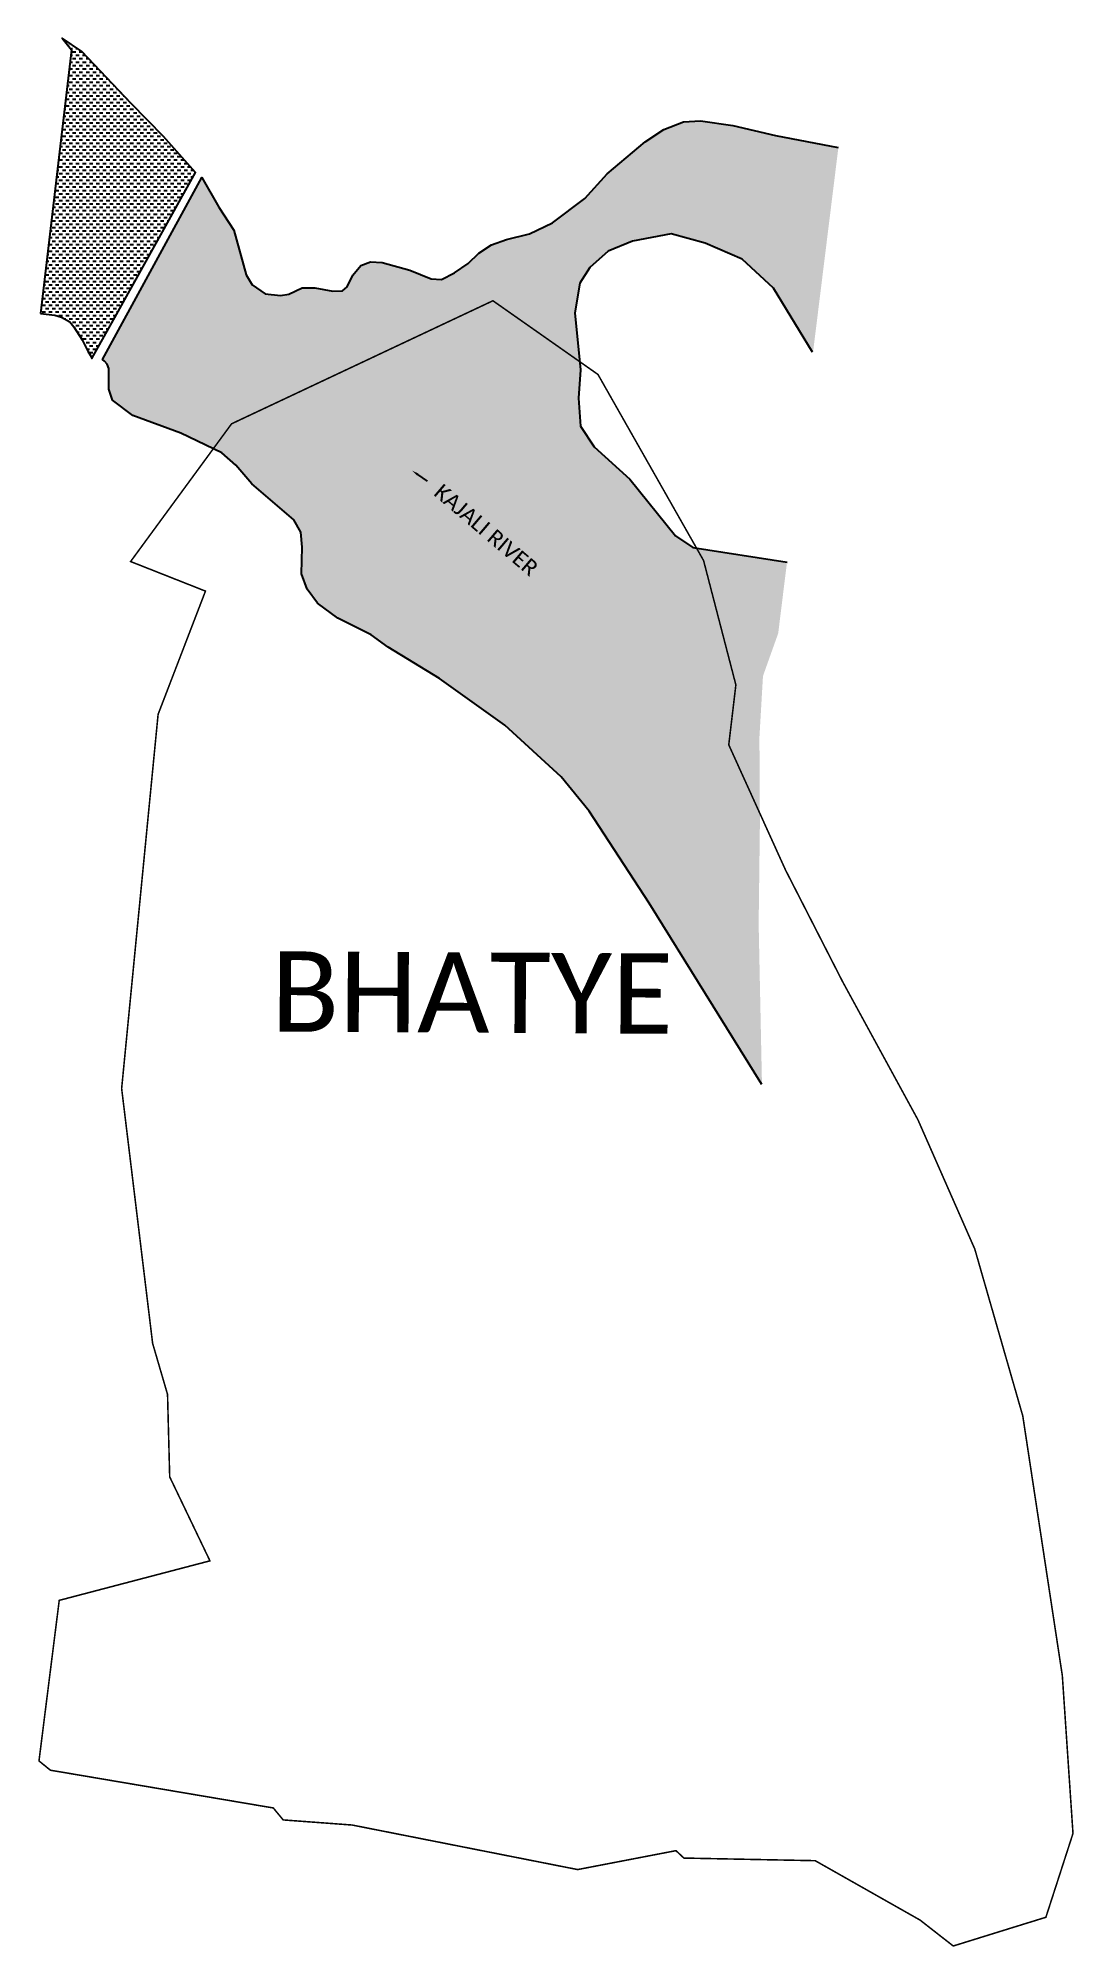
# Model space of a CAD drawing. Header units: metres. Extents: x 318438 to 319779, y 1876232 to 1878704.
import ezdxf

# ---------------------------------------------------------------- set-up
doc = ezdxf.new("R2010")
doc.units = ezdxf.units.M
doc.header["$MEASUREMENT"] = 0
for name, color, linetype in [('ARROW', 7, 'Continuous'), ('BUILDING', 214, 'Continuous'), ('RIVER', 4, 'Continuous'), ('RIVER TEXT', 7, 'Continuous'), ('VILLAGE BOUNDRY', 10, 'Continuous'), ('VILLAGE NAME', 250, 'Continuous')]:
    doc.layers.add(name, color=color, linetype=linetype)
doc.layers.get('BUILDING').off()
doc.styles.get("Standard").update_dxf_attribs({"font": 'simplex.shx'})

# ---------------------------------------------------------------- blocks, each defined once
blk = doc.blocks.new('SHG')
at = {"layer": 'ARROW'}
blk.add_lwpolyline([(318493.9, 1878501.8), (318506.3, 1878493)], dxfattribs=at)
blk.add_solid([(318493, 1878500.5), (318486.2, 1878507.3), (318494.8, 1878503.1)], dxfattribs=at)

msp = doc.modelspace()

# ---------------------------------------------------------------- hatches: boundary and pattern name
at = {"layer": 'RIVER'}
h = msp.add_hatch(dxfattribs=at)
h.set_pattern_fill('DASH', color=256, scale=35)
h.paths.add_polyline_path([(318641.8, 1878530.2), (318600.3, 1878576.8), (318558.5, 1878619.4), (318494.7, 1878686.6), (318472.5, 1878701.7), (318482, 1878689.7), (318464.8, 1878550.3), (318441, 1878347.2), (318459.6, 1878345.3), (318468.2, 1878342.8), (318479.2, 1878336.4), (318484.3, 1878330.3), (318494.8, 1878313.3), (318502.5, 1878298.6), (318505.7, 1878293.1), (318507.7, 1878289.3), (318539.5, 1878346)])
h = msp.add_hatch(dxfattribs=at)
h.set_pattern_fill('DASH', color=256, scale=35)
h.paths.add_polyline_path([(319140.1, 1878274.6), (319132.9, 1878348.1), (319139.1, 1878386.6), (319152.2, 1878407), (319175.7, 1878428.1), (319207.2, 1878441.2), (319257.3, 1878450.5), (319301.5, 1878438.5), (319349.3, 1878417.8), (319390.1, 1878380.1), (319441, 1878296.4), (319473.9, 1878562.3), (319392.6, 1878577.9), (319337.4, 1878591.1), (319295.5, 1878597.1), (319273.3, 1878595.6), (319248, 1878585.8), (319224, 1878569.8), (319174.7, 1878528.3), (319145.7, 1878496.5), (319103.8, 1878464.8), (319074.1, 1878450.4), (319044.1, 1878443.1), (319025, 1878436.3), (319008.5, 1878425.7), (318994.8, 1878412.2), (318976.8, 1878399.9), (318960.1, 1878391.6), (318946.9, 1878392.4), (318919, 1878403.7), (318883.3, 1878413.6), (318868.2, 1878414.3), (318855.9, 1878409.6), (318845.5, 1878397.1), (318838, 1878381.8), (318831.8, 1878376.8), (318819.3, 1878376.3), (318796.2, 1878380.6), (318779.7, 1878380.6), (318762.7, 1878372.6), (318751.8, 1878370.7), (318732, 1878373), (318715, 1878384.4), (318707.1, 1878397.5), (318691.5, 1878455.3), (318671.8, 1878485.2), (318650, 1878523.7), (318521.4, 1878287.8), (318524, 1878285.7), (318527.3, 1878281.9), (318529.4, 1878276.1), (318529.6, 1878249.4), (318534.3, 1878235.3), (318560.6, 1878215.4), (318622.6, 1878192.4), (318675.8, 1878166.7), (318693.8, 1878151.1), (318714.6, 1878126.9), (318769, 1878080), (318778.1, 1878064.1), (318779.8, 1878044.7), (318779.1, 1878010.2), (318786.3, 1877990.4), (318799.5, 1877972), (318825.8, 1877952.6), (318869.2, 1877931.1), (318891.1, 1877915.4), (318957.7, 1877874.5), (319042, 1877814), (319114.9, 1877747.2), (319151.3, 1877702.7), (319229, 1877583.6), (319375, 1877348.8), (319370.7, 1877556.6), (319372.3, 1877685.3), (319371.7, 1877798.6), (319376.3, 1877877.8), (319396, 1877933.1), (319407.4, 1878025.4), (319285.7, 1878044.3), (319262.9, 1878059.6), (319204.1, 1878132.9), (319157.9, 1878174.5), (319140.2, 1878201.4), (319137.5, 1878237.6)])
h.paths.add_polyline_path([(318935.1, 1878107), (319069.6, 1877992.5), (319101, 1878029.4), (318966.5, 1878143.9)], flags=24)

# ---------------------------------------------------------------- linework, layer by layer
at = {"layer": 'RIVER', "color": 4}
msp.add_lwpolyline([(318441, 1878347.2), (318459.6, 1878345.3), (318468.2, 1878342.8), (318479.2, 1878336.4), (318484.3, 1878330.3), (318494.8, 1878313.3), (318502.5, 1878298.6), (318505.7, 1878293.1), (318507.7, 1878289.3), (318539.5, 1878346), (318641.8, 1878530.2), (318600.3, 1878576.8), (318558.5, 1878619.4), (318494.7, 1878686.6), (318469.1, 1878704), (318481, 1878688.7)], close=True, dxfattribs=at)
msp.add_lwpolyline([(319375, 1877348.8), (319229, 1877583.6), (319151.3, 1877702.7), (319114.9, 1877747.2), (319042, 1877814), (318957.7, 1877874.5), (318891.1, 1877915.4), (318869.2, 1877931.1), (318825.8, 1877952.6), (318799.5, 1877972), (318786.3, 1877990.4), (318779.1, 1878010.2), (318779.8, 1878044.7), (318778.1, 1878064.1), (318769, 1878080), (318714.6, 1878126.9), (318693.8, 1878151.1), (318675.8, 1878166.7), (318622.6, 1878192.4), (318560.6, 1878215.4), (318534.3, 1878235.3), (318529.6, 1878249.4), (318529.4, 1878276.1), (318527.3, 1878281.9), (318524, 1878285.7), (318521.4, 1878287.8), (318650, 1878523.7), (318671.8, 1878485.2), (318691.5, 1878455.3), (318707.1, 1878397.5), (318715, 1878384.4), (318732, 1878373), (318751.8, 1878370.7), (318762.7, 1878372.6), (318779.7, 1878380.6), (318796.2, 1878380.6), (318819.3, 1878376.3), (318831.8, 1878376.8), (318838, 1878381.8), (318845.5, 1878397.1), (318855.9, 1878409.6), (318868.2, 1878414.3), (318883.3, 1878413.6), (318919, 1878403.7), (318946.9, 1878392.4), (318960.1, 1878391.6), (318976.8, 1878399.9), (318994.8, 1878412.2), (319008.5, 1878425.7), (319025, 1878436.3), (319044.1, 1878443.1), (319074.1, 1878450.4), (319103.8, 1878464.8), (319145.7, 1878496.5), (319174.7, 1878528.3), (319224, 1878569.8), (319248, 1878585.8), (319273.3, 1878595.6), (319295.5, 1878597.1), (319337.4, 1878591.1), (319392.6, 1878577.9), (319473.7, 1878562.4)], dxfattribs=at)
at = {"layer": 'RIVER', "flags": 128}
msp.add_lwpolyline([(319440.4, 1878297.3), (319390.1, 1878380.1), (319349.3, 1878417.8), (319301.5, 1878438.5), (319257.3, 1878450.5), (319207.2, 1878441.2), (319175.7, 1878428.1), (319152.2, 1878407), (319139.1, 1878386.6), (319132.9, 1878348.1), (319140.1, 1878274.6), (319137.5, 1878237.6), (319140.2, 1878201.4), (319157.9, 1878174.5), (319204.1, 1878132.9), (319262.9, 1878059.6), (319285.7, 1878044.3), (319407.4, 1878025.4)], dxfattribs=at)
at = {"layer": 'VILLAGE BOUNDRY', "color": 3, "const_width": 2}
msp.add_lwpolyline([(319777.6, 1876378.6), (319742.5, 1876270), (319691.8, 1876254.3), (319622.6, 1876232.8), (319579.6, 1876266.4), (319443.9, 1876343.3), (319273.9, 1876346.7), (319263.7, 1876356.3), (319136.4, 1876331.8), (318844.4, 1876389.5), (318755.2, 1876396.1), (318742.4, 1876411.6), (318453.9, 1876460.5), (318439.1, 1876472.5), (318465.3, 1876680.5), (318660.4, 1876731.7), (318608.3, 1876840.5), (318605.5, 1876947.3), (318586.2, 1877013.4), (318546.1, 1877343.5), (318593.3, 1877828.2), (318654.6, 1877987.8), (318557.7, 1878026.1), (318688.4, 1878204.5), (319026.7, 1878363.9), (319162.7, 1878268.4), (319299.4, 1878027.4), (319341.2, 1877866.3), (319332, 1877788.7), (319405.5, 1877626.5), (319478.9, 1877482.8), (319576.8, 1877303.2), (319650.5, 1877135.5), (319712.6, 1876919.4), (319742.3, 1876724.2), (319763.8, 1876583)], close=True, dxfattribs=at)

# ---------------------------------------------------------------- block references
at = {"layer": 'BUILDING'}
msp.add_blockref('SHG', (435.3, -363), dxfattribs=at)

# ---------------------------------------------------------------- texts
at = {"layer": 'RIVER TEXT', "insert": (318900.6, 1878180.3), "char_height": 20, "attachment_point": 1, "rotation": 319.585}
msp.add_mtext_dynamic_manual_height_columns('\\pxqc;{\\fCalibri|b0|i0|c0|p34;KAJALI RIVER }', width=325.832, gutter_width=1, heights=[0], dxfattribs=at)
at = {"layer": 'VILLAGE NAME', "insert": (318739.8, 1877521.3), "char_height": 104.042, "attachment_point": 1, "rotation": 359.6762}
msp.add_mtext_dynamic_manual_height_columns('{\\fCalibri|b0|i0|c0|p34;BHATYE}', width=1217.858, gutter_width=520.2, heights=[0], dxfattribs=at)

doc.saveas('drawing.dxf')
